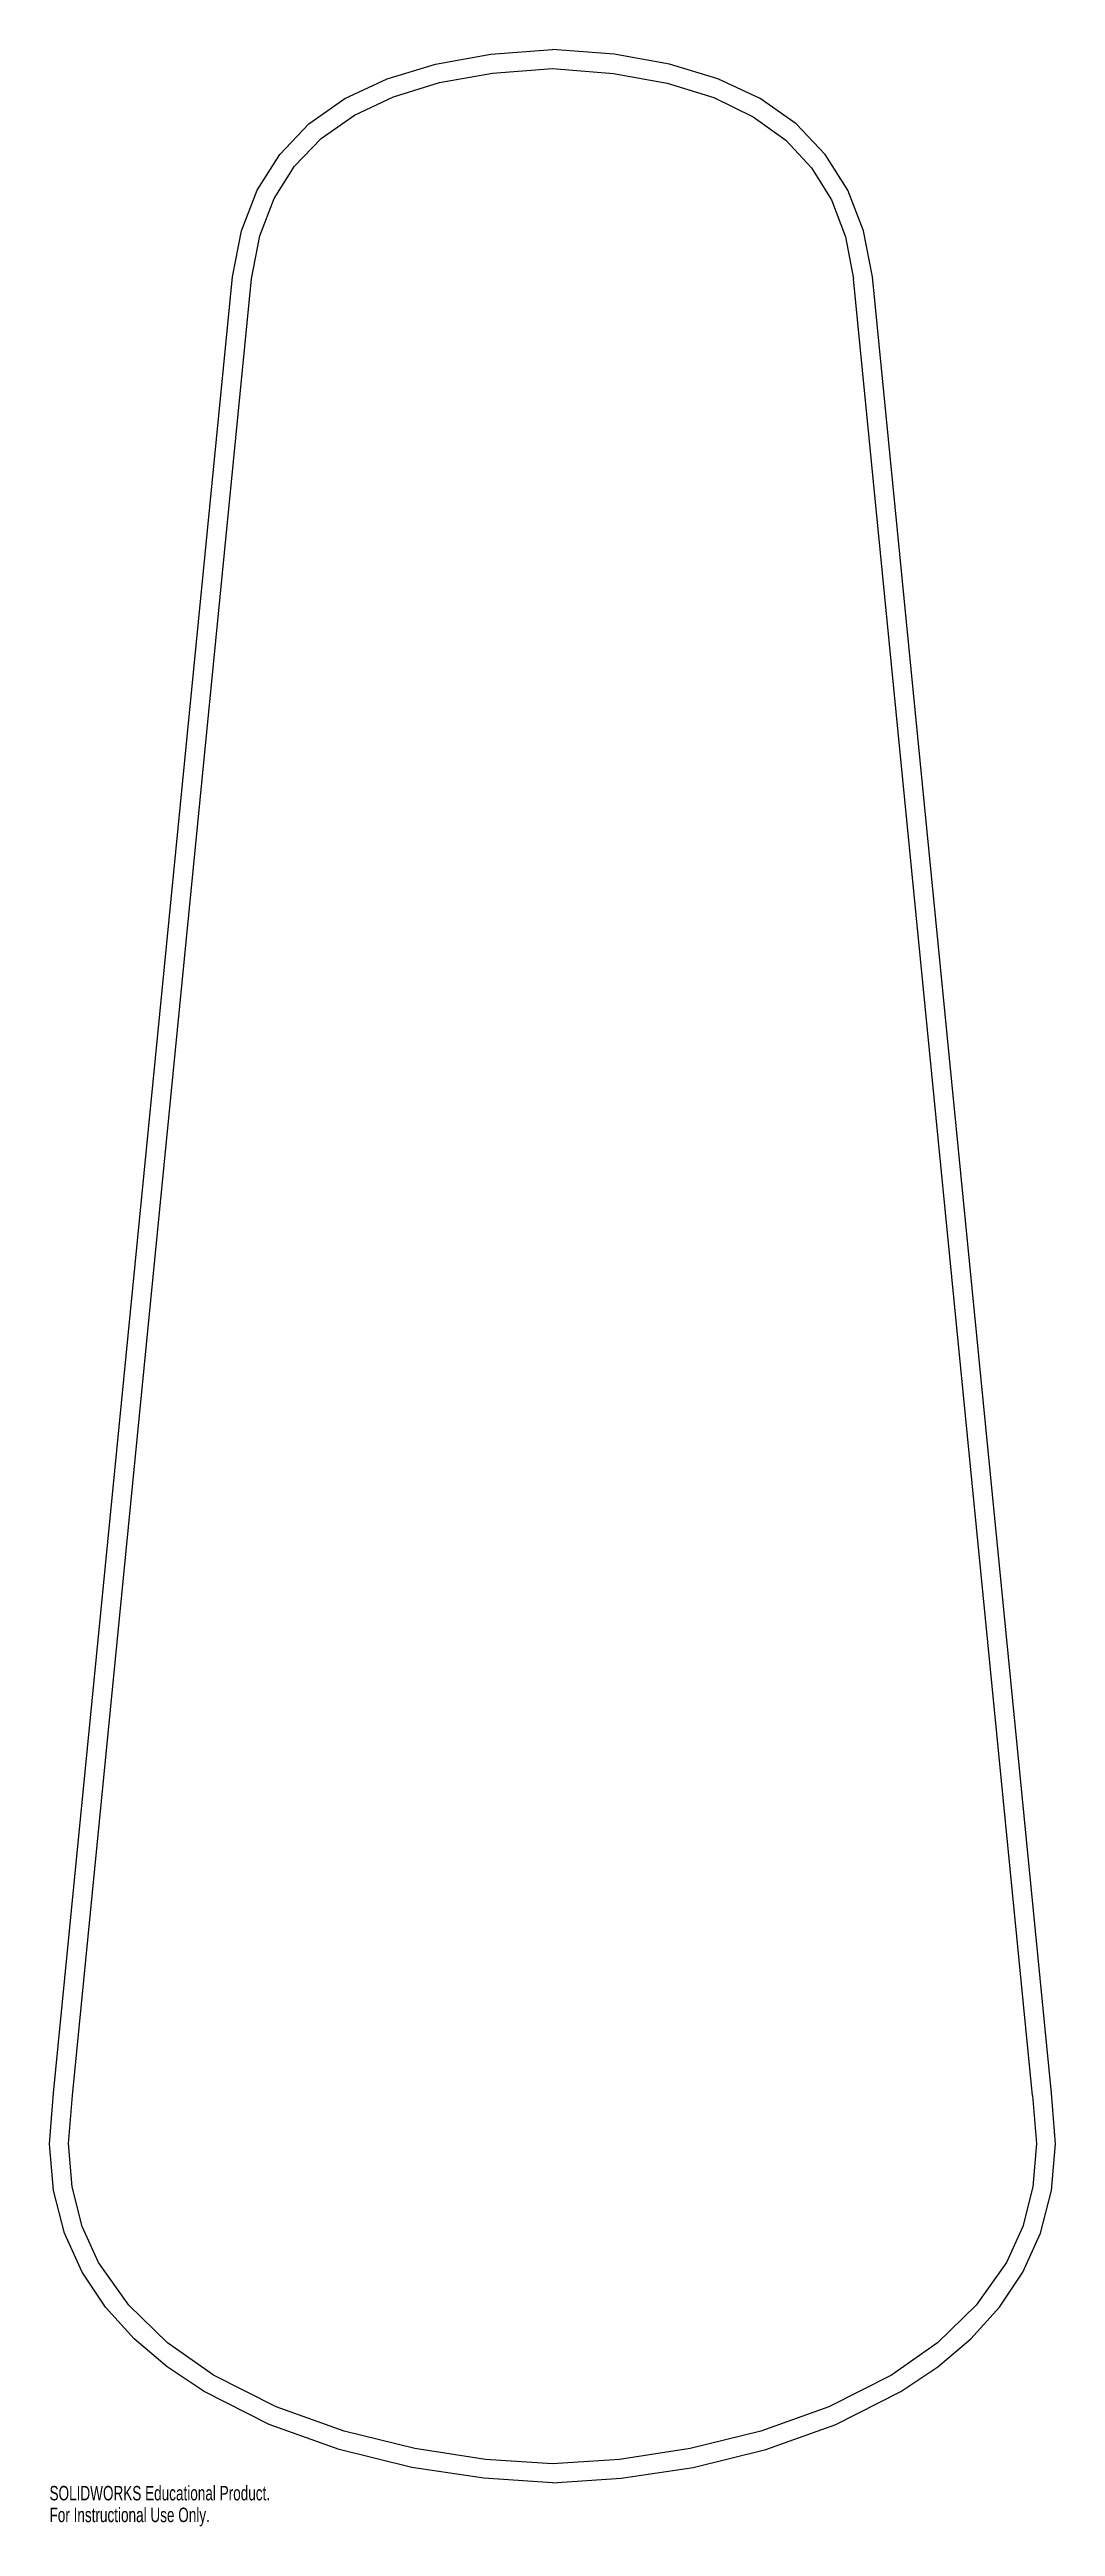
# Model space of a CAD drawing. Header units: inches. Extents: x -6.6 to 6.6, y -0.6 to 32.
import ezdxf

# ---------------------------------------------------------------- set-up
doc = ezdxf.new("R2010")
doc.units = ezdxf.units.IN
doc.header["$MEASUREMENT"] = 0
doc.styles.add('SLDTEXTSTYLE0', font='TXT', dxfattribs={"width": 0.7})

msp = doc.modelspace()

# ---------------------------------------------------------------- linework, layer by layer
at = {"color": 7, "linetype": 'Continuous'}
for p, q in [((-6.562, 5.125), (-4.208, 29.009)), ((6.562, 5.125), (4.208, 29.009)), ((-6.314, 5.094), (-3.959, 28.983)), ((6.314, 5.094), (3.959, 28.983))]:
    msp.add_line(p, q, dxfattribs=at)
at = {"color": 7, "linetype": 'Continuous', "flags": 128}
for points in [[(-4.208, 29.009), (-4.091, 29.615), (-3.884, 30.152), (-3.588, 30.621), (-3.203, 31.022), (-2.729, 31.355), (-2.176, 31.615), (-1.537, 31.809), (-0.811, 31.937), (0, 32)], [(4.208, 29.009), (4.091, 29.615), (3.884, 30.152), (3.588, 30.621), (3.203, 31.022), (2.729, 31.355), (2.176, 31.615), (1.537, 31.809), (0.811, 31.937), (0, 32)], [(-3.959, 28.983), (-3.85, 29.548), (-3.66, 30.041), (-3.392, 30.467), (-3.042, 30.831), (-2.606, 31.137), (-2.09, 31.38), (-1.484, 31.565), (-0.787, 31.689), (0, 31.75)], [(0, 31.75), (0.801, 31.687), (1.508, 31.559), (2.121, 31.368), (2.64, 31.117), (3.07, 30.807), (3.408, 30.445), (3.669, 30.024), (3.852, 29.538), (3.959, 28.983)], [(0, 0), (-0.904, 0.06), (-1.851, 0.204), (-2.804, 0.438), (-3.727, 0.768), (-4.583, 1.201), (-5.067, 1.526), (-5.502, 1.896), (-5.878, 2.311), (-6.186, 2.773), (-6.417, 3.284), (-6.563, 3.845), (-6.615, 4.458), (-6.562, 5.125)], [(0, 0.25), (-0.883, 0.309), (-1.809, 0.451), (-2.739, 0.679), (-3.635, 1.001), (-4.459, 1.418), (-5.064, 1.842), (-5.574, 2.335), (-5.97, 2.899), (-6.184, 3.373), (-6.318, 3.893), (-6.365, 4.465), (-6.314, 5.094)], [(0, 0), (0.904, 0.06), (1.851, 0.204), (2.804, 0.438), (3.727, 0.768), (4.583, 1.201), (5.067, 1.526), (5.502, 1.896), (5.878, 2.311), (6.186, 2.773), (6.417, 3.284), (6.563, 3.845), (6.615, 4.458), (6.562, 5.125)], [(6.314, 5.094), (6.365, 4.465), (6.318, 3.893), (6.184, 3.373), (5.97, 2.899), (5.574, 2.335), (5.064, 1.842), (4.459, 1.418), (3.635, 1.001), (2.739, 0.679), (1.809, 0.451), (0.883, 0.309), (0, 0.25)]]:
    msp.add_lwpolyline(points, dxfattribs=at)

# ---------------------------------------------------------------- texts
at = {"color": 7, "linetype": 'Continuous', "char_height": 0.1903, "attachment_point": 1, "style": 'SLDTEXTSTYLE0'}
for s, insert in [('SOLIDWORKS Educational Product.', (-6.615, -0.04)), ('For Instructional Use Only.', (-6.615, -0.326))]:
    msp.add_mtext(s, dxfattribs=dict(at, insert=insert))

doc.saveas('drawing.dxf')
